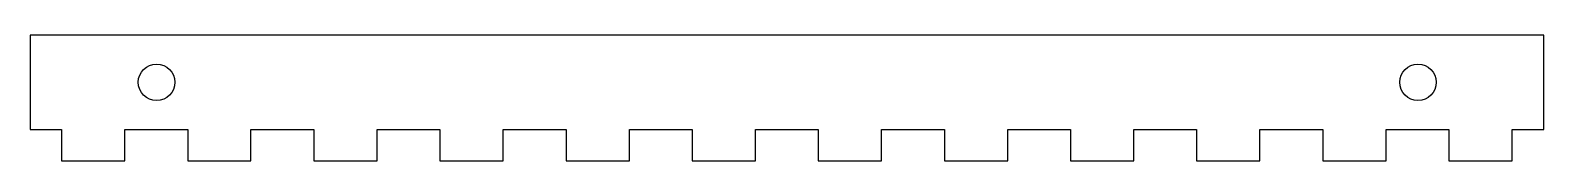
# Model space of a CAD drawing. Header units: millimetres. Extents: x 0 to 240, y -5 to 15.
import ezdxf

# ---------------------------------------------------------------- set-up
doc = ezdxf.new("R2010")
doc.units = ezdxf.units.MM
doc.layers.get('0').update_dxf_attribs({"linetype": 'CONTINUOUS'})

msp = doc.modelspace()

# ---------------------------------------------------------------- linework, layer by layer
msp.add_lwpolyline([(0, 0), (4.96, 0), (4.96, -5), (15, -5), (15, 0), (24.96, 0), (24.96, -5), (35, -5), (35, 0), (44.96, 0), (44.96, -5), (55, -5), (55, 0), (64.96, 0), (64.96, -5), (75, -5), (75, 0), (84.96, 0), (84.96, -5), (95, -5), (95, 0), (104.96, 0), (104.96, -5), (115, -5), (115, 0), (124.96, 0), (124.96, -5), (135, -5), (135, 0), (144.96, 0), (144.96, -5), (155, -5), (155, 0), (164.96, 0), (164.96, -5), (175, -5), (175, 0), (184.96, 0), (184.96, -5), (195, -5), (195, 0), (204.96, 0), (204.96, -5), (215, -5), (215, 0), (224.96, 0), (224.96, -5), (235, -5), (235, 0), (240, 0), (240, 15), (0, 15)], close=True)
for centre in [(20.03, 7.5), (220.06, 7.5)]:
    msp.add_circle(centre, 2.9)

doc.saveas('drawing.dxf')
